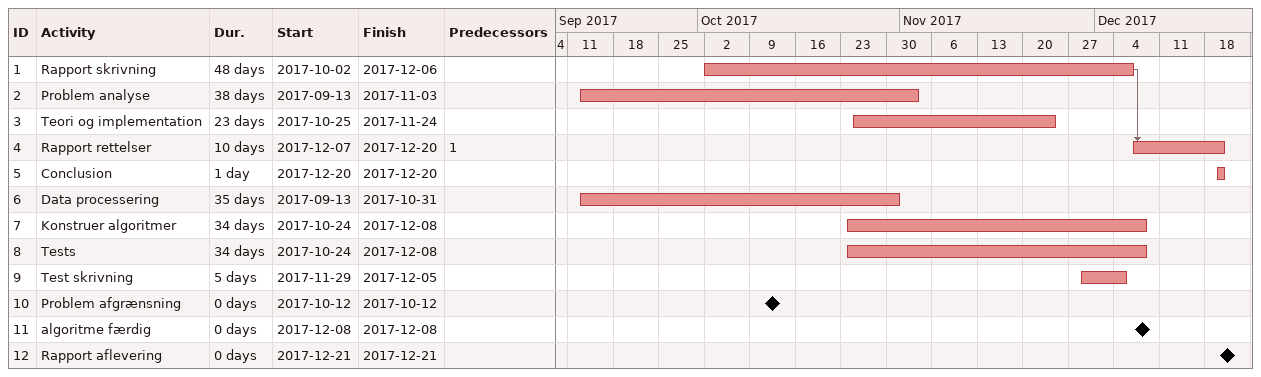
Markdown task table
| ID | Task | Duration | Start | Finish | Predecessors |
|---|---|---|---|---|---|
| 1 | Rapport skrivning | 48d | 2017-10-02 | 2017-12-06 |  |
| 2 | Problem analyse | 38d | 2017-09-13 | 2017-11-03 |  |
| 3 | Teori og implementation | 23d | 2017-10-25 | 2017-11-24 |  |
| 4 | Rapport rettelser | 10d | 2017-12-07 | 2017-12-20 | 1 |
| 5 | Conclusion | 1d | 2017-12-20 | 2017-12-20 |  |
| 6 | Data processering | 35d | 2017-09-13 | 2017-10-31 |  |
| 7 | Konstruer algoritmer | 34d | 2017-10-24 | 2017-12-08 |  |
| 8 | Tests | 34d | 2017-10-24 | 2017-12-08 |  |
| 9 | Test skrivning | 5d | 2017-11-29 | 2017-12-05 |  |
| 10 | Problem afgrænsning | 0d | 2017-10-12 | 2017-10-12 |  |
| 11 | algoritme færdig | 0d | 2017-12-08 | 2017-12-08 |  |
| 12 | Rapport aflevering | 0d | 2017-12-21 | 2017-12-21 |  |
